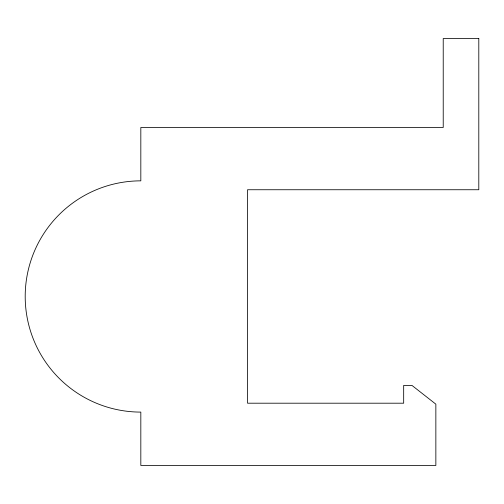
<?xml version="1.0" encoding="UTF-8"?>
<svg xmlns="http://www.w3.org/2000/svg" width="504" height="504" viewBox="0 0 504 504"><rect width="100%" height="100%" fill="white"/><g stroke="black" fill="none" stroke-linecap="round" stroke-linejoin="round"><path stroke-width="0.76" d="M478.8 38.543L443.224 38.543L443.224 127.48L140.824 127.48L140.824 180.848A115.624 115.624 0 0 0 25.2 296.472A115.624 115.624 0 0 0 140.824 412.096L140.824 465.457L435.853 465.457L435.853 404.164L411.938 385.409L403.673 385.409L403.673 403.2L247.552 403.2L247.552 189.743L478.8 189.743L478.8 38.543"/></g></svg>
